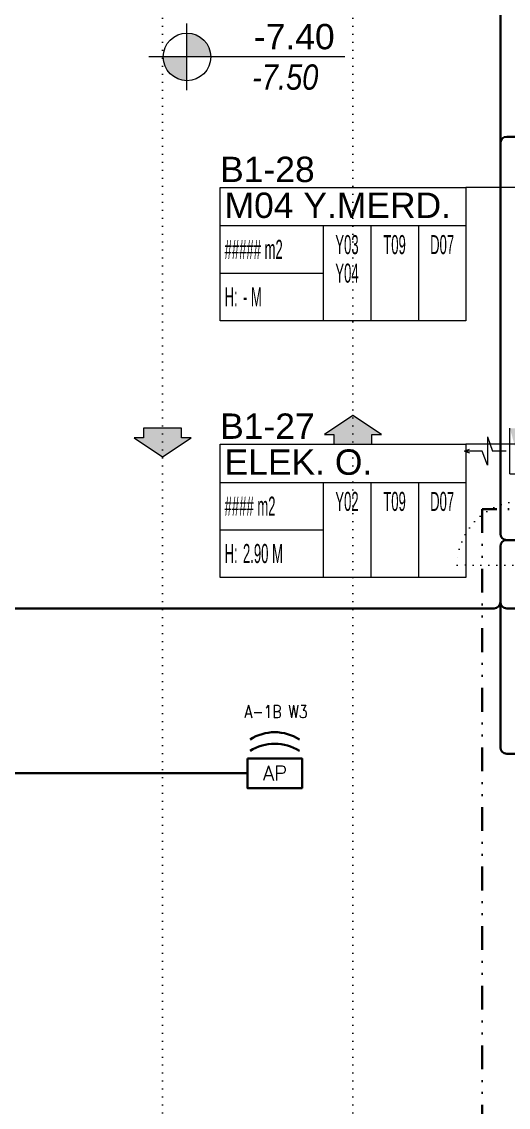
# Model space of a CAD drawing. Header units: metres. Extents: x -13621 to 152406, y -16073 to 22221.
# Drawn here: x 63650 to 64418, y 974 to 2686 of the extents above; entities that cross this region are included whole.
import ezdxf
from ezdxf.enums import TextEntityAlignment as Align

# ---------------------------------------------------------------- set-up
doc = ezdxf.new("R2010")
doc.units = ezdxf.units.M
doc.header["$LTSCALE"] = 100
doc.header["$MEASUREMENT"] = 0
for name, pattern in [('DIVIDE2', [0.625, 0.25, -0.125, 0, -0.125, 0, -0.125]), ('DOT2', [0.125, 0, -0.125]), ('HIDDEN', [0.375, 0.25, -0.125])]:
    doc.linetypes.add(name, pattern=pattern)
doc.layers.get('0').update_dxf_attribs({"color": 9, "lineweight": 9})
for name, color, linetype, lineweight in [('05S', 9, 'Continuous', 9), ('06B', 9, 'Continuous', 9), ('06D', 9, 'Continuous', 9), ('10', 9, 'Continuous', 9), ('20', 9, 'DOT2', 9), ('21', 9, 'Continuous', 9), ('21_mahal200', 9, 'Continuous', 9), ('32-ekipman', 9, 'Continuous', 9), ('Data  Tavan', 170, 'Continuous', 30), ('E-ACCESS POINT (KABLOSUZ ERİŞİM İÇİN)', 7, 'Continuous', 30), ('E-KABLO', 7, 'Continuous', 30), ('E-YAZI', 7, 'Continuous', 30)]:
    doc.layers.add(name, color=color, linetype=linetype, lineweight=lineweight)
doc.styles.add('Arial', font='arial.ttf', dxfattribs={"height": 2.5})
doc.styles.add('E-YAZI', font='txttw.shx')
doc.styles.add('MuuM_TEXT-ITALIC', font='ARIALNI.TTF')
doc.styles.add('MuuM_TEXT-STANDART', font='ARIALN.TTF')
doc.dimstyles.new('MuuM_DIM200', dxfattribs={"dimscale": 20, "dimtxt": 2, "dimasz": 1, "dimexe": 1, "dimexo": 1, "dimgap": 1, "dimtad": 1, "dimdec": 1, "dimrnd": 0.5, "dimdsep": 46, "dimtxsty": 'MuuM_TEXT-STANDART', "dimblk": 'ARCHTICK', "dimcen": 0, "dimdle": 0.15, "dimclrd": 256, "dimclre": 256, "dimclrt": 256, "dimadec": 0, "dimazin": 0, "dimtfac": 5, "dimtdec": 1, "dimtix": 1, "dimtmove": 2, "dimatfit": 3, "dimldrblk": 'DOT', "dimfxl": 3, "dimfxlon": 1, "dimtolj": 1, "dimlwd": -1, "dimlwe": -1, "dimarcsym": 0})

# ---------------------------------------------------------------- blocks, each defined once
blk = doc.blocks.new('*U215')
at = {"layer": 'E-ACCESS POINT (KABLOSUZ ERİŞİM İÇİN)', "color": 4}
blk.add_lwpolyline([(-2.395, 3.237), (2.395, 3.237), (2.395, 0.647), (-2.395, 0.647)], close=True, dxfattribs=at)
at = {"layer": 'E-ACCESS POINT (KABLOSUZ ERİŞİM İÇİN)', "color": 3}
for centre in [(0, 1.555), (0, 0.549)]:
    blk.add_arc(centre, 3.988, 57.1828, 122.8172, dxfattribs=at)
at = {"layer": 'E-ACCESS POINT (KABLOSUZ ERİŞİM İÇİN)', "color": 3, "style": 'E-YAZI'}
blk.add_text('AP', height=1.28, dxfattribs=at).set_placement((-1.054, 1.311))
blk = doc.blocks.new('0_elevationtarget-p-bk')
h = blk.add_hatch(color=250)
h.paths.add_polyline_path([(1.875, 0, 0.414214), (0, 1.875), (0, 0)])
h.paths.add_polyline_path([(0, 0), (-1.875, 0, 0.414214), (0, -1.875)])
blk.add_line((0, -2.625), (0, 2.625))
blk.add_lwpolyline([(12.453, 0), (-3, 0)])
blk.add_circle((0, 0), 1.875)
at = {"style": 'Arial'}
blk.add_attdef('BITMISKOT', text='', height=2, dxfattribs=at).set_placement((4.5, 0), align=Align.BOTTOM_LEFT)
at = {"style": 'MuuM_TEXT-ITALIC'}
blk.add_attdef('FINISHINGFLOORLEVEL', text='', height=2, dxfattribs=at).set_placement((4.5, -0.592), align=Align.TOP_LEFT)
blk = doc.blocks.new('gr-p-barel kilitli kapı kolu')
at = {"layer": '05S'}
h = blk.add_hatch(color=256, dxfattribs=at)
h.paths.add_polyline_path([(1.3, 0.8), (-1.3, 0.8), (-1.3, 0.7), (1.3, 0.7)])
h.paths.add_polyline_path([(2.75, 0.7), (-2.75, 0.7), (-2.75, 0), (2.75, 0)])
h.paths.add_polyline_path([(-11.7, 4.9), (-11.7, 6.7), (0.9, 6.7), (0.9, 0.8), (-0.9, 0.8), (-0.9, 4.9)])
at = {"flags": 128}
for points in [[(-0.9, 0.8), (-0.9, 4.9), (-11.7, 4.9), (-11.7, 6.7), (0.9, 6.7), (0.9, 0.8)], [(-0.8, 5), (0.8, 6.6)]]:
    blk.add_lwpolyline(points, dxfattribs=at)
blk.add_lwpolyline([(-2.75, 0), (-2.75, 0.7), (2.75, 0.7), (2.75, 0)])
blk.add_lwpolyline([(-1.3, 0.7), (1.3, 0.7), (1.3, 0.8), (-1.3, 0.8)], close=True)
blk = doc.blocks.new('prf-scr2')
at = {"linetype": 'DOT2', "ltscale": 10}
blk.add_line((0, 0.2), (0, -1.1), dxfattribs=at)
for p, q in [((-0.1, -0.2), (0.1, -0.3)), ((0.1, -0.2), (-0.1, -0.2)), ((0.1, -0.3), (-0.1, -0.3)), ((-0.1, -0.3), (0.1, -0.4)), ((0.1, -0.4), (-0.1, -0.4)), ((0.1, -0.5), (-0.1, -0.4)), ((-0.1, -0.4), (0.1, -0.4)), ((0.1, -0.6), (-0.1, -0.5)), ((-0.1, -0.5), (0.1, -0.5)), ((-0.1, -0.6), (0.1, -0.7)), ((0.1, -0.6), (-0.1, -0.6)), ((-0.1, -0.6), (0.1, -0.6)), ((-0.1, -0.7), (0.1, -0.8)), ((0.1, -0.7), (-0.1, -0.7)), ((-0.1, -0.8), (0.1, -0.8)), ((0.1, -0.8), (-0.1, -0.8)), ((0.1, -0.2), (0, -0.1)), ((0, -0.2), (0.1, -0.2))]:
    blk.add_line(p, q)
blk.add_lwpolyline([(0.2, 0), (-0.2, 0), (-0.2, 0), (-0.1, -0.1), (0.1, -0.1), (0.2, 0), (0.2, 0)], close=True)
for points in [[(0.2, 0), (-0.2, 0)], [(-0.1, -0.1), (-0.1, -0.2), (-0.1, -0.2), (-0.1, -0.2), (-0.1, -0.2), (-0.1, -0.3), (-0.1, -0.3), (-0.1, -0.3), (-0.1, -0.3), (-0.1, -0.4), (-0.1, -0.4), (-0.1, -0.4), (-0.1, -0.4), (-0.1, -0.4), (-0.1, -0.5), (-0.1, -0.5), (-0.1, -0.5), (-0.1, -0.5), (-0.1, -0.5), (-0.1, -0.5), (-0.1, -0.6), (-0.1, -0.6), (-0.1, -0.6), (-0.1, -0.6), (-0.1, -0.6), (-0.1, -0.7), (-0.1, -0.7), (-0.1, -0.7), (-0.1, -0.7), (-0.1, -0.7), (-0.1, -0.8), (-0.1, -0.8), (-0.1, -0.8), (-0.1, -0.8), (0, -0.9), (0, -0.9), (0, -0.9), (0.1, -0.8), (0.1, -0.8), (0.1, -0.7), (0.1, -0.7), (0.1, -0.7), (0.1, -0.7), (0.1, -0.7), (0.1, -0.7), (0.1, -0.6), (0.1, -0.6), (0.1, -0.6), (0.1, -0.6), (0.1, -0.6), (0.1, -0.5), (0.1, -0.5), (0.1, -0.5), (0.1, -0.5), (0.1, -0.4), (0.1, -0.4), (0.1, -0.4), (0.1, -0.4), (0.1, -0.4), (0.1, -0.3), (0.1, -0.3), (0.1, -0.3), (0.1, -0.3), (0.1, -0.3), (0.1, -0.3), (0.1, -0.2), (0.1, -0.2), (0.1, -0.2), (0.1, -0.2), (0.1, -0.2), (0.1, -0.1)]]:
    blk.add_lwpolyline(points)
blk = doc.blocks.new('K-SAC-01')
at = {"layer": '10'}
for points in [[(-4.6, 16.2, -0.414214), (-4.5, 16.3), (-0.1, 16.3, -0.414214), (0, 16.2), (0, 5.9), (0.2, 5.9), (0.2, 16.2, 0.414214), (-0.1, 16.5), (-4.5, 16.5, 0.414214), (-4.8, 16.2), (-4.8, 15.3, 0.414214), (-4.5, 15), (-3.4, 15), (-3.4, 15.2), (-4.5, 15.2, -0.414214), (-4.6, 15.3)], [(0.2, 10.3, -0.414214), (0.5, 10.6), (1.5, 10.6, -0.414214), (1.8, 10.3), (1.8, 3.9, -0.414214), (1.5, 3.6, -0.414214), (1.2, 3.9), (1.2, 4.8), (0.2, 4.8), (0.2, -1.2, -0.414214), (-0.1, -1.5), (-4.5, -1.5, -0.414214), (-4.8, -1.2), (-4.8, -0.3, -0.414214), (-4.5, 0), (-3.4, 0), (-3.4, -0.2), (-4.5, -0.2, 0.414214), (-4.6, -0.3), (-4.6, -1.2, 0.414214), (-4.5, -1.3), (-0.1, -1.3, 0.414214), (0, -1.2), (0, 5), (1.4, 5), (1.4, 3.9, 0.414214), (1.5, 3.8, 0.414214), (1.6, 3.9), (1.6, 10.3, 0.414214), (1.5, 10.4), (0.5, 10.4, 0.414214), (0.4, 10.3), (0.4, 9.4), (0.2, 9.4)], [(-0.4, -2), (1, -1.4), (1, 1.5), (1.2, 1.5), (1.2, -1.5), (-0.3, -2.2, -14.796002)], [(99.8, 10.3, 0.414214), (99.5, 10.6), (98.5, 10.6, 0.414214), (98.2, 10.3), (98.2, 3.9, 0.414214), (98.5, 3.6, 0.414214), (98.8, 3.9), (98.8, 4.8), (99.8, 4.8), (99.8, -1.2, 0.414214), (100.1, -1.5), (104.5, -1.5, 0.414214), (104.8, -1.2), (104.8, -0.3, 0.414214), (104.5, 0), (103.4, 0), (103.4, -0.2), (104.5, -0.2, -0.414214), (104.6, -0.3), (104.6, -1.2, -0.414214), (104.5, -1.3), (100.1, -1.3, -0.414214), (100, -1.2), (100, 5), (98.6, 5), (98.6, 3.9, -0.414214), (98.5, 3.8, -0.414214), (98.4, 3.9), (98.4, 10.3, -0.414214), (98.5, 10.4), (99.5, 10.4, -0.414214), (99.6, 10.3), (99.6, 9.4), (99.8, 9.4)], [(104.6, 16.2, 0.414214), (104.5, 16.3), (100.1, 16.3, 0.414214), (100, 16.2), (100, 5.9), (99.8, 5.9), (99.8, 16.2, -0.414214), (100.1, 16.5), (104.5, 16.5, -0.414214), (104.8, 16.2), (104.8, 15.3, -0.414214), (104.5, 15), (103.4, 15), (103.4, 15.2), (104.5, 15.2, 0.414214), (104.6, 15.3)]]:
    blk.add_lwpolyline(points, format="xyb", close=True, dxfattribs=at)
for points in [[(98.8, 0.1), (98.8, 2.1), (99.1, 2.1), (99.1, 3.2), (1.5, 3.2), (1.5, 2.1), (1.8, 2.1), (1.8, 0.1), (1.5, 0.1), (1.5, 1.9), (1.2, 1.9), (1.2, 3.5), (99.4, 3.5), (99.4, 1.9), (99.1, 1.9), (99.1, 0.1)], [(98.8, 2.1), (98.8, 0.1), (99.4, 0.1), (99.4, -1.5), (1.2, -1.5), (1.2, 0.1), (1.8, 0.1), (1.8, 2.1), (2.1, 2.1), (2.1, -0.1), (1.5, -0.1), (1.5, -1.2), (99.1, -1.2), (99.1, -0.1), (98.5, -0.1), (98.5, 2.1), (98.8, 2.1)]]:
    blk.add_lwpolyline(points, dxfattribs=at)
for points in [[(2.1, 3), (8.1, 3), (8.1, -1), (2.1, -1)], [(2.4, 2.7), (7.8, 2.7), (7.8, -0.7), (2.4, -0.7)], [(98.5, 3), (92.5, 3), (92.5, -1), (98.5, -1)], [(98.2, 2.7), (92.8, 2.7), (92.8, -0.7), (98.2, -0.7)]]:
    blk.add_lwpolyline(points, close=True, dxfattribs=at)
blk.add_circle((-0.9, -2.5), 0.55, dxfattribs=at)
at = {"layer": '20', "linetype": 'HIDDEN'}
for points in [[(-0.2, -1.3), (-0.2, 0), (-1.7, 0), (-1.7, -1.3)], [(-0.4, -2), (-0.4, -0.2), (-1.5, -0.2), (-1.5, -2)]]:
    blk.add_lwpolyline(points, dxfattribs=at)
at = {"layer": '20'}
blk.add_lwpolyline([(-0.9, -2.5), (-0.9, -102.9)], dxfattribs=at)
blk.add_arc((-0.9, -2.5), 100.4, 270, 1.5131, dxfattribs=at)
at = {"layer": '06B'}
blk.add_blockref('gr-p-barel kilitli kapı kolu', (91.4, 3.5), dxfattribs=at)
at = {"layer": '06B', "xscale": -1, "rotation": 180}
blk.add_blockref('gr-p-barel kilitli kapı kolu', (91.4, -1.5), dxfattribs=at)
at = {"layer": '10', "xscale": -1, "rotation": 90}
blk.add_blockref('prf-scr2', (1.5, 1), dxfattribs=at)
at = {"layer": '10', "rotation": 270}
blk.add_blockref('prf-scr2', (99.1, 1.2), dxfattribs=at)
blk = doc.blocks.new('YD-72-20')
at = {"linetype": 'Continuous'}
for p, q in [((0, 0.714), (-0.028, 0.634)), ((0, 0.714), (0.028, 0.634)), ((0, 0.434), (0, 0.714)), ((-0.225, 0.355), (0.225, 0.355)), ((-0.225, 0.355), (0, 0.276)), ((0.225, 0.355), (0, 0.434)), ((0, 0.058), (0, 0.276)), ((0.36, 0), (-0.36, 0)), ((0.36, 0), (0.36, -0.2))]:
    blk.add_line(p, q, dxfattribs=at)
blk.add_solid([(0.36, -0.2), (-0.36, 0), (-0.36, -0.2)])
blk = doc.blocks.new('b1 yan.dol')
at = {"xscale": -100, "yscale": 100, "zscale": 100, "rotation": 90}
blk.add_blockref('YD-72-20', (64420, -17502.4), dxfattribs=at)
blk = doc.blocks.new('0_arrow1')
blk.add_hatch(color=254).paths.add_polyline_path([(0, 0), (-22.5, -15), (-15, -15), (-15, -22.5), (15, -22.5), (15, -15), (22.5, -15)])
at = {"linetype": 'ByBlock', "lineweight": -2}
blk.add_lwpolyline([(15, -22.5), (-15, -22.5), (-15, -15), (-22.5, -15), (0, 0), (22.5, -15), (15, -15)], close=True, dxfattribs=at)
blk.add_point((0, 0))
blk = doc.blocks.new('_ArchTick')
at = {"color": 0, "linetype": 'ByBlock', "const_width": 0.15}
blk.add_lwpolyline([(-0.5, -0.5), (0.5, 0.5)], dxfattribs=at)
blk = doc.blocks.new('_Dot')
at = {"color": 0, "linetype": 'ByBlock', "lineweight": -2}
blk.add_line((-0.5, 0), (-1, 0), dxfattribs=at)
at = {"color": 0, "linetype": 'ByBlock', "const_width": 0.5}
blk.add_lwpolyline([(-0.25, 0, 1), (0.25, 0, 1)], format="xyb", close=True, dxfattribs=at)
blk = doc.blocks.new('0_roomno2')
blk.add_lwpolyline([(19.375, -10.5), (0, -10.5), (0, 0), (19.375, 0)], close=True)
for points in [[(0, -3), (19.375, -3)], [(8.125, -3), (8.125, -10.5)], [(11.875, -3), (11.875, -10.5)], [(15.625, -3), (15.625, -10.5)], [(0, -6.75), (8.125, -6.75)]]:
    blk.add_lwpolyline(points)
at = {"style": 'MuuM_TEXT-STANDART', "width": 0.6}
blk.add_text('H:', height=1.5, dxfattribs=at).set_placement((0.35, -8.608), align=Align.MIDDLE_LEFT)
at = {"style": 'Arial'}
blk.add_attdef('ODANO', (0, 1.17), '', height=2, dxfattribs=at)
blk.add_attdef('MEKANADI', text='', height=2, dxfattribs=at).set_placement((0.35, -3), align=Align.BOTTOM_LEFT)
at = {"style": 'MuuM_TEXT-STANDART', "width": 0.6}
for tag, p in [('M2', (0.35, -4.875)), ('TEMIZTAVANYUKSEKLIGI', (1.8, -8.608))]:
    blk.add_attdef(tag, text='', height=1.5, dxfattribs=at).set_placement(p, align=Align.MIDDLE_LEFT)
for tag, p in [('YER01', (10, -4.5)), ('TAVAN01', (13.75, -4.5)), ('DUVAR01', (17.5, -4.5)), ('YER02', (10, -6.75)), ('TAVAN02', (13.75, -6.75)), ('DUVAR02', (17.5, -6.75)), ('YER03', (10, -9)), ('TAVAN03', (13.75, -9)), ('DUVAR03', (17.5, -9))]:
    blk.add_attdef(tag, text='', height=1.5, dxfattribs=at).set_placement(p, align=Align.MIDDLE_CENTER)
blk = doc.blocks.new('1.bod.mimari1.elk')
at = {"layer": '06D', "linetype": 'DOT2'}
for points in [[(7872.5, -3317.79), (7872.5, -7740, 0.4142136), (8472.5, -8340), (11395.6, -8340)], [(8172.5, -3317.79), (8172.5, -7740, 0.4142136), (8472.5, -8040), (11395.6, -8040)]]:
    blk.add_lwpolyline(points, format="xyb", dxfattribs=at)
at = {"xscale": -1, "rotation": 270}
blk.add_blockref('K-SAC-01', (8440, -6800), dxfattribs=at)
at = {"layer": '06D', "xscale": -2, "yscale": 2, "zscale": 2}
blk.add_blockref('0_arrow1', (8172.5, -6565), dxfattribs=at)
at = {"layer": '06D', "xscale": -2, "yscale": 2, "zscale": 2, "rotation": 180}
blk.add_blockref('0_arrow1', (7872.5, -6630), dxfattribs=at)
at = {"layer": '21', "xscale": 20, "yscale": 20, "zscale": 20}
blk.add_blockref('0_elevationtarget-p-bk', (7910.92, -5999.49), dxfattribs=at).add_auto_attribs({'BITMISKOT': ' -7.40', 'FINISHINGFLOORLEVEL': ' -7.50'})
at = {"layer": '21_mahal200'}
ref = blk.add_blockref('0_roomno2', (7963.21, -6205.5), dxfattribs=dict(at, xscale=20, yscale=20, zscale=20))
ref.add_attrib('ODANO', 'B1-28', (7963.21, -6196.85), dxfattribs={"layer": '0', "height": 40, "style": 'Arial'})
ref.add_attrib('MEKANADI', 'M04 Y.MERD.', dxfattribs={"layer": '0', "height": 40, "style": 'Arial'}).set_placement((7970.21, -6265.5), align=Align.BOTTOM_LEFT)
ref.add_attrib('M2', '##### m2', dxfattribs={"layer": '0', "height": 30, "style": 'MuuM_TEXT-STANDART', "width": 0.6}).set_placement((7970.21, -6303), align=Align.MIDDLE_LEFT)
ref.add_attrib('TEMIZTAVANYUKSEKLIGI', '- M', dxfattribs={"layer": '0', "height": 30, "style": 'MuuM_TEXT-STANDART', "width": 0.6}).set_placement((7999.21, -6377.66), align=Align.MIDDLE_LEFT)
ref.add_attrib('YER01', 'Y03', dxfattribs={"layer": '0', "height": 30, "style": 'MuuM_TEXT-STANDART', "width": 0.6}).set_placement((8163.21, -6295.5), align=Align.MIDDLE_CENTER)
ref.add_attrib('TAVAN01', 'T09', dxfattribs={"layer": '0', "height": 30, "style": 'MuuM_TEXT-STANDART', "width": 0.6}).set_placement((8238.21, -6295.5), align=Align.MIDDLE_CENTER)
ref.add_attrib('DUVAR01', 'D07', dxfattribs={"layer": '0', "height": 30, "style": 'MuuM_TEXT-STANDART', "width": 0.6}).set_placement((8313.21, -6295.5), align=Align.MIDDLE_CENTER)
ref.add_attrib('YER02', 'Y04', dxfattribs={"layer": '0', "height": 30, "style": 'MuuM_TEXT-STANDART', "width": 0.6}).set_placement((8163.21, -6340.5), align=Align.MIDDLE_CENTER)
ref = blk.add_blockref('0_roomno2', (7963.21, -6610.45), dxfattribs=dict(at, xscale=20, yscale=20, zscale=20))
ref.add_attrib('ODANO', 'B1-27', (7963.21, -6601.81), dxfattribs={"layer": '0', "height": 40, "style": 'Arial'})
ref.add_attrib('MEKANADI', 'ELEK. O.', dxfattribs={"layer": '0', "height": 40, "style": 'Arial'}).set_placement((7970.21, -6670.45), align=Align.BOTTOM_LEFT)
ref.add_attrib('M2', '#### m2', dxfattribs={"layer": '0', "height": 30, "style": 'MuuM_TEXT-STANDART', "width": 0.6}).set_placement((7970.21, -6707.95), align=Align.MIDDLE_LEFT)
ref.add_attrib('TEMIZTAVANYUKSEKLIGI', '2.90 M', dxfattribs={"layer": '0', "height": 30, "style": 'MuuM_TEXT-STANDART', "width": 0.6}).set_placement((7999.21, -6782.61), align=Align.MIDDLE_LEFT)
ref.add_attrib('YER01', 'Y02', dxfattribs={"layer": '0', "height": 30, "style": 'MuuM_TEXT-STANDART', "width": 0.6}).set_placement((8163.21, -6700.45), align=Align.MIDDLE_CENTER)
ref.add_attrib('TAVAN01', 'T09', dxfattribs={"layer": '0', "height": 30, "style": 'MuuM_TEXT-STANDART', "width": 0.6}).set_placement((8238.21, -6700.45), align=Align.MIDDLE_CENTER)
ref.add_attrib('DUVAR01', 'D07', dxfattribs={"layer": '0', "height": 30, "style": 'MuuM_TEXT-STANDART', "width": 0.6}).set_placement((8313.21, -6700.45), align=Align.MIDDLE_CENTER)
at = {"layer": '32-ekipman'}
blk.add_blockref('b1 yan.dol', (-56000, 10881.42), dxfattribs=at)
at = {"layer": '21_mahal200'}
for points in [[(8512.63, -6205.5), (8350.71, -6205.5)], [(8512.63, -6610.45), (8350.71, -6610.45)]]:
    blk.add_leader(points, dimstyle='MuuM_DIM200', override={"dimasz": 1, "dimfxl": 10}, dxfattribs=at)

msp = doc.modelspace()

# ---------------------------------------------------------------- linework, layer by layer
at = {"layer": 'Data  Tavan'}
for p, q in [((64405.1, 2494.5), (64405.1, 2825.2)), ((64415.1, 2504.5), (65121.5, 2504.5)), ((64405.1, 1878.6), (64405.1, 2494.5)), ((64573.2, 1868.6), (64415.1, 1868.6)), ((64405.1, 1858.6), (64405.1, 1770.7)), ((64405.1, 1770.7), (64405.1, 1792.5)), ((64405.1, 1541.6), (64405.1, 1775)), ((64323.9, 1760.7), (63625.9, 1760.7)), ((64395.1, 1760.7), (64323.9, 1760.7)), ((64415.1, 1760.7), (64726.4, 1760.7)), ((64415.1, 1531.6), (65082.4, 1531.6)), ((64006.2, 1500.8), (63625.9, 1500.8))]:
    msp.add_line(p, q, dxfattribs=at)
for centre, start, end in [((64415.1, 2494.5), 90, 180), ((64415.1, 1878.6), 180, 270), ((64415.1, 1858.6), 90, 180), ((64415.1, 1770.7), 180, 180), ((64395.1, 1770.7), 270, 0), ((64415.1, 1770.7), 180, 270), ((64415.1, 1541.6), 180, 270)]:
    msp.add_arc(centre, 10, start, end, dxfattribs=at)
at = {"layer": 'E-KABLO', "color": 6, "linetype": 'DIVIDE2', "ltscale": 1.5}
for p, q in [((64493.2, 1917.3), (64376.4, 1917.3)), ((64376.4, 1917.3), (64376.4, 796.3))]:
    msp.add_line(p, q, dxfattribs=at)

# ---------------------------------------------------------------- block references
at = {"layer": '06D'}
msp.add_blockref('1.bod.mimari1.elk', (56000, 8630), dxfattribs=at)
at = {"layer": 'E-ACCESS POINT (KABLOSUZ ERİŞİM İÇİN)', "xscale": 18, "yscale": 18, "zscale": 18}
msp.add_blockref('*U215', (64049.3, 1465.8), dxfattribs=at)

# ---------------------------------------------------------------- texts
at = {"layer": 'E-YAZI', "color": 6, "style": 'E-YAZI', "width": 0.8}
msp.add_text('A-1B W3', height=20, dxfattribs=at).set_placement((64001.6, 1588))

doc.saveas('drawing.dxf')
